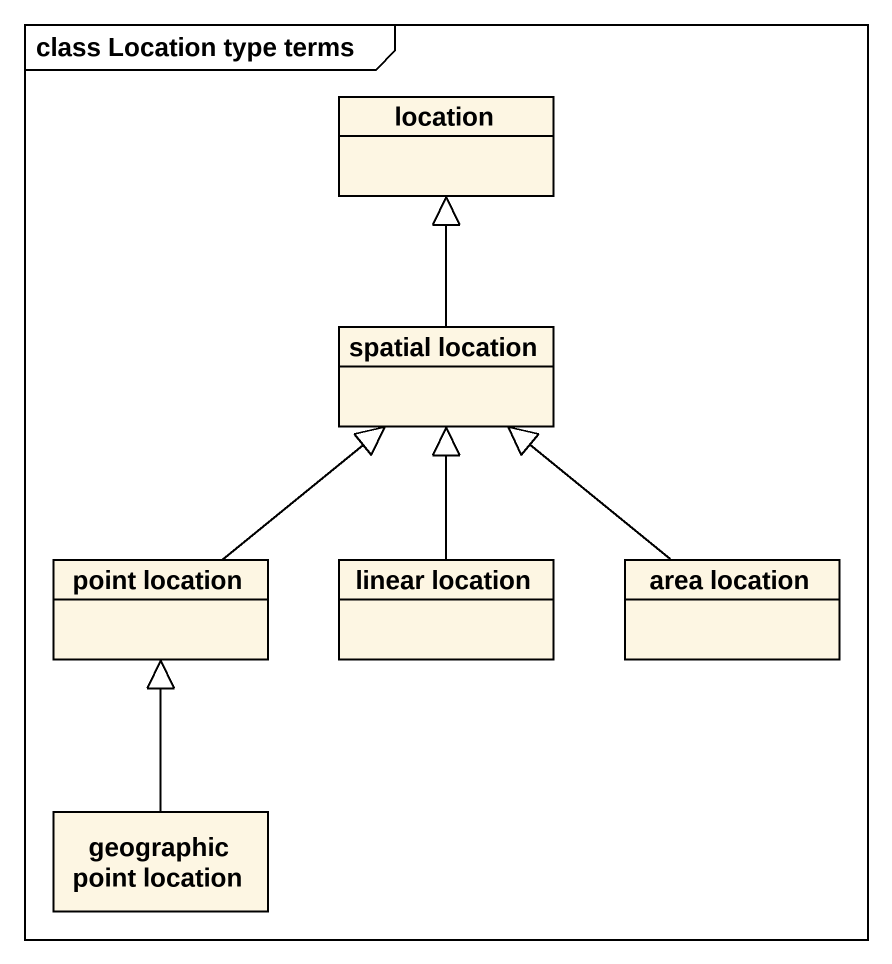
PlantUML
@startuml
mainframe class Location type terms
hide circle
hide empty members
class location
class "spatial location" as spatial_location
class "point location" as point_location
class "linear location" as linear_location
class "area location" as area_location
class "geographic point location" as geographic_point_location
spatial_location -up-|> location
point_location -up-|> spatial_location
linear_location -up-|> spatial_location
area_location -up-|> spatial_location
geographic_point_location -up-|> point_location
@enduml
